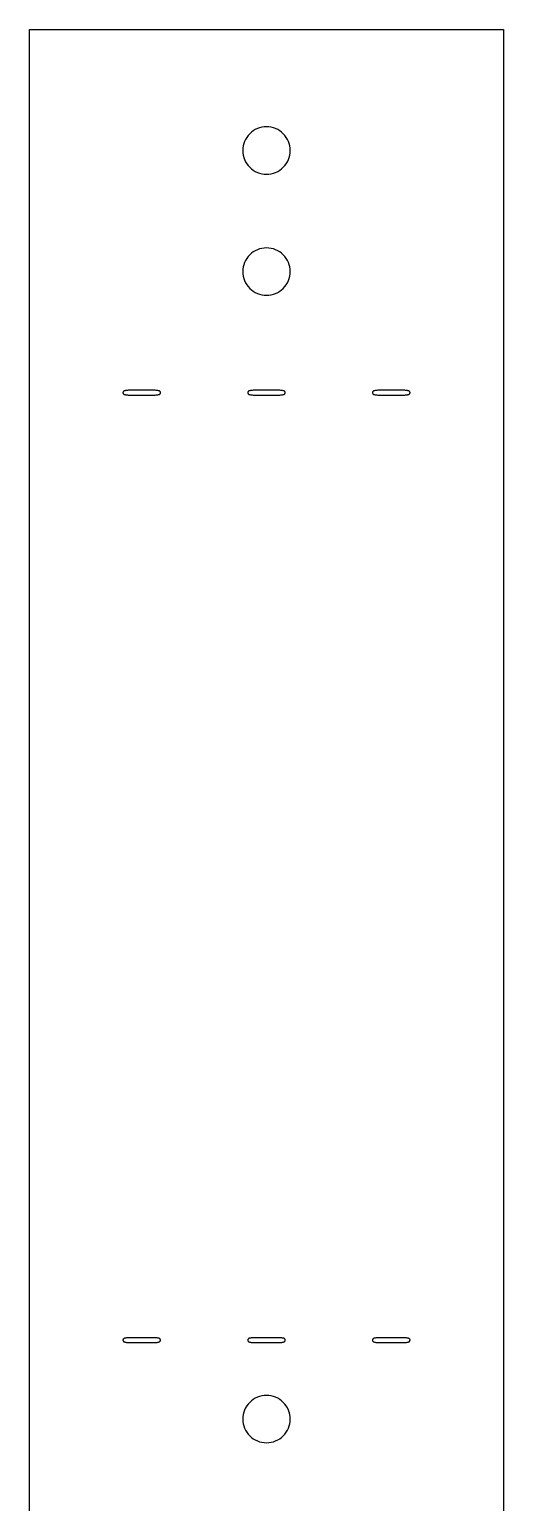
# Model space of a CAD drawing. Header units: millimetres. Extents: x 105 to 221, y 329 to 679.
# Drawn here: x 190.9 to 220.9, y 576.4 to 669.7 of the extents above; entities that cross this region are included whole.
import ezdxf

# ---------------------------------------------------------------- set-up
doc = ezdxf.new("R2010")
doc.units = ezdxf.units.MM

msp = doc.modelspace()

# ---------------------------------------------------------------- linework, layer by layer
for p, q in [((190.868, 669.665), (220.868, 669.665)), ((190.868, 329.077), (190.868, 669.665)), ((190.868, 669.665), (190.868, 669.665)), ((220.868, 669.665), (220.868, 329.077)), ((205.161, 663.321), (205.035, 663.245)), ((205.294, 663.384), (205.161, 663.321)), ((205.433, 663.433), (205.294, 663.384)), ((205.576, 663.469), (205.433, 663.433)), ((205.721, 663.491), (205.576, 663.469)), ((205.868, 663.498), (205.721, 663.491)), ((206.015, 663.491), (205.868, 663.498)), ((206.161, 663.469), (206.015, 663.491)), ((206.304, 663.433), (206.161, 663.469)), ((206.442, 663.384), (206.304, 663.433)), ((206.575, 663.321), (206.442, 663.384)), ((206.702, 663.245), (206.575, 663.321)), ((204.433, 662.433), (204.397, 662.291)), ((204.482, 662.572), (204.433, 662.433)), ((204.545, 662.705), (204.482, 662.572)), ((204.621, 662.831), (204.545, 662.705)), ((204.709, 662.95), (204.621, 662.831)), ((204.808, 663.059), (204.709, 662.95)), ((204.917, 663.157), (204.808, 663.059)), ((205.035, 663.245), (204.917, 663.157)), ((206.82, 663.157), (206.702, 663.245)), ((206.929, 663.059), (206.82, 663.157)), ((207.028, 662.95), (206.929, 663.059)), ((207.116, 662.831), (207.028, 662.95)), ((207.191, 662.705), (207.116, 662.831)), ((207.254, 662.572), (207.191, 662.705)), ((207.304, 662.433), (207.254, 662.572)), ((207.339, 662.291), (207.304, 662.433)), ((204.376, 662.145), (204.368, 661.998)), ((204.368, 661.998), (204.376, 661.851)), ((204.397, 662.291), (204.376, 662.145)), ((204.376, 661.851), (204.397, 661.705)), ((204.397, 661.705), (204.433, 661.562)), ((204.433, 661.562), (204.482, 661.424)), ((204.482, 661.424), (204.545, 661.291)), ((207.191, 661.291), (207.254, 661.424)), ((207.254, 661.424), (207.304, 661.562)), ((207.304, 661.562), (207.339, 661.705)), ((207.361, 662.145), (207.339, 662.291)), ((207.339, 661.705), (207.361, 661.851)), ((207.368, 661.998), (207.361, 662.145)), ((207.361, 661.851), (207.368, 661.998)), ((207.368, 661.998), (207.368, 661.998)), ((204.545, 661.291), (204.621, 661.165)), ((204.621, 661.165), (204.709, 661.046)), ((204.709, 661.046), (204.808, 660.937)), ((204.808, 660.937), (204.917, 660.838)), ((204.917, 660.838), (205.035, 660.751)), ((205.035, 660.751), (205.161, 660.675)), ((205.161, 660.675), (205.294, 660.612)), ((205.294, 660.612), (205.433, 660.563)), ((205.433, 660.563), (205.576, 660.527)), ((205.576, 660.527), (205.721, 660.505)), ((205.721, 660.505), (205.868, 660.498)), ((205.868, 660.498), (206.015, 660.505)), ((206.015, 660.505), (206.161, 660.527)), ((206.161, 660.527), (206.304, 660.563)), ((206.304, 660.563), (206.442, 660.612)), ((206.442, 660.612), (206.575, 660.675)), ((206.575, 660.675), (206.702, 660.751)), ((206.702, 660.751), (206.82, 660.838)), ((206.82, 660.838), (206.929, 660.937)), ((206.929, 660.937), (207.028, 661.046)), ((207.028, 661.046), (207.116, 661.165)), ((207.116, 661.165), (207.191, 661.291)), ((205.576, 655.802), (205.433, 655.767)), ((205.721, 655.824), (205.576, 655.802)), ((205.868, 655.831), (205.721, 655.824)), ((206.015, 655.824), (205.868, 655.831)), ((206.161, 655.802), (206.015, 655.824)), ((206.304, 655.767), (206.161, 655.802)), ((204.482, 654.905), (204.433, 654.767)), ((204.545, 655.038), (204.482, 654.905)), ((204.621, 655.165), (204.545, 655.038)), ((204.709, 655.283), (204.621, 655.165)), ((204.808, 655.392), (204.709, 655.283)), ((204.917, 655.491), (204.808, 655.392)), ((205.035, 655.578), (204.917, 655.491)), ((205.161, 655.654), (205.035, 655.578)), ((205.294, 655.717), (205.161, 655.654)), ((205.433, 655.767), (205.294, 655.717)), ((206.442, 655.717), (206.304, 655.767)), ((206.575, 655.654), (206.442, 655.717)), ((206.702, 655.578), (206.575, 655.654)), ((206.82, 655.491), (206.702, 655.578)), ((206.929, 655.392), (206.82, 655.491)), ((207.028, 655.283), (206.929, 655.392)), ((207.116, 655.165), (207.028, 655.283)), ((207.191, 655.038), (207.116, 655.165)), ((207.254, 654.905), (207.191, 655.038)), ((207.304, 654.767), (207.254, 654.905)), ((204.376, 654.478), (204.368, 654.331)), ((204.368, 654.331), (204.376, 654.184)), ((204.397, 654.624), (204.376, 654.478)), ((204.376, 654.184), (204.397, 654.039)), ((204.433, 654.767), (204.397, 654.624)), ((204.397, 654.039), (204.433, 653.896)), ((207.339, 654.624), (207.304, 654.767)), ((207.304, 653.896), (207.339, 654.039)), ((207.361, 654.478), (207.339, 654.624)), ((207.339, 654.039), (207.361, 654.184)), ((207.368, 654.331), (207.361, 654.478)), ((207.361, 654.184), (207.368, 654.331)), ((207.368, 654.331), (207.368, 654.331)), ((204.433, 653.896), (204.482, 653.757)), ((204.482, 653.757), (204.545, 653.624)), ((204.545, 653.624), (204.621, 653.498)), ((204.621, 653.498), (204.709, 653.38)), ((204.709, 653.38), (204.808, 653.271)), ((204.808, 653.271), (204.917, 653.172)), ((204.917, 653.172), (205.035, 653.084)), ((205.035, 653.084), (205.161, 653.008)), ((205.161, 653.008), (205.294, 652.945)), ((206.442, 652.945), (206.575, 653.008)), ((206.575, 653.008), (206.702, 653.084)), ((206.702, 653.084), (206.82, 653.172)), ((206.82, 653.172), (206.929, 653.271)), ((206.929, 653.271), (207.028, 653.38)), ((207.028, 653.38), (207.116, 653.498)), ((207.116, 653.498), (207.191, 653.624)), ((207.191, 653.624), (207.254, 653.757)), ((207.254, 653.757), (207.304, 653.896)), ((205.294, 652.945), (205.433, 652.896)), ((205.433, 652.896), (205.576, 652.86)), ((205.576, 652.86), (205.721, 652.838)), ((205.721, 652.838), (205.868, 652.831)), ((205.868, 652.831), (206.015, 652.838)), ((206.015, 652.838), (206.161, 652.86)), ((206.161, 652.86), (206.304, 652.896)), ((206.304, 652.896), (206.442, 652.945)), ((196.789, 646.696), (196.785, 646.675)), ((196.785, 646.675), (196.785, 646.654)), ((196.785, 646.654), (196.789, 646.633)), ((196.798, 646.715), (196.789, 646.696)), ((196.789, 646.633), (196.798, 646.614)), ((196.804, 646.725), (196.798, 646.715)), ((196.798, 646.614), (196.804, 646.604)), ((196.814, 646.74), (196.804, 646.725)), ((196.804, 646.604), (196.814, 646.59)), ((196.827, 646.752), (196.814, 646.74)), ((196.814, 646.59), (196.827, 646.577)), ((196.842, 646.762), (196.827, 646.752)), ((196.827, 646.577), (196.842, 646.567)), ((196.859, 646.771), (196.842, 646.762)), ((196.842, 646.567), (196.859, 646.558)), ((196.877, 646.779), (196.859, 646.771)), ((196.859, 646.558), (196.877, 646.55)), ((196.905, 646.788), (196.877, 646.779)), ((196.877, 646.55), (196.905, 646.541)), ((196.915, 646.79), (196.905, 646.788)), ((196.905, 646.541), (196.915, 646.539)), ((196.952, 646.798), (196.915, 646.79)), ((196.915, 646.539), (196.952, 646.531)), ((196.958, 646.799), (196.952, 646.798)), ((196.952, 646.531), (196.958, 646.53)), ((197.004, 646.805), (196.958, 646.799)), ((196.958, 646.53), (197.004, 646.524)), ((197.009, 646.806), (197.004, 646.805)), ((197.004, 646.524), (197.009, 646.523)), ((197.06, 646.81), (197.009, 646.806)), ((197.009, 646.523), (197.06, 646.519)), ((197.064, 646.811), (197.06, 646.81)), ((197.06, 646.519), (197.064, 646.519)), ((197.121, 646.814), (197.064, 646.811)), ((197.064, 646.519), (197.121, 646.516)), ((197.124, 646.814), (197.121, 646.814)), ((197.121, 646.516), (197.124, 646.516)), ((197.182, 646.815), (197.124, 646.814)), ((197.124, 646.516), (197.182, 646.515)), ((197.184, 646.815), (197.182, 646.815)), ((197.182, 646.515), (197.184, 646.515)), ((198.763, 646.815), (197.184, 646.815)), ((197.184, 646.515), (198.763, 646.515)), ((197.184, 646.515), (197.184, 646.515)), ((198.765, 646.815), (198.763, 646.815)), ((198.763, 646.515), (198.765, 646.515)), ((198.823, 646.814), (198.765, 646.815)), ((198.765, 646.515), (198.823, 646.516)), ((198.827, 646.814), (198.823, 646.814)), ((198.823, 646.516), (198.827, 646.516)), ((198.883, 646.811), (198.827, 646.814)), ((198.827, 646.516), (198.883, 646.519)), ((198.887, 646.81), (198.883, 646.811)), ((198.883, 646.519), (198.887, 646.519)), ((198.939, 646.806), (198.887, 646.81)), ((198.887, 646.519), (198.939, 646.523)), ((198.943, 646.805), (198.939, 646.806)), ((198.939, 646.523), (198.943, 646.524)), ((198.989, 646.799), (198.943, 646.805)), ((198.943, 646.524), (198.989, 646.53)), ((198.995, 646.798), (198.989, 646.799)), ((198.989, 646.53), (198.995, 646.531)), ((199.032, 646.79), (198.995, 646.798)), ((198.995, 646.531), (199.032, 646.539)), ((199.042, 646.788), (199.032, 646.79)), ((199.032, 646.539), (199.042, 646.541)), ((199.07, 646.779), (199.042, 646.788)), ((199.042, 646.541), (199.07, 646.55)), ((199.088, 646.771), (199.07, 646.779)), ((199.07, 646.55), (199.088, 646.558)), ((199.105, 646.762), (199.088, 646.771)), ((199.088, 646.558), (199.105, 646.567)), ((199.12, 646.752), (199.105, 646.762)), ((199.105, 646.567), (199.12, 646.577)), ((199.133, 646.74), (199.12, 646.752)), ((199.12, 646.577), (199.133, 646.59)), ((199.143, 646.725), (199.133, 646.74)), ((199.133, 646.59), (199.143, 646.604)), ((199.149, 646.715), (199.143, 646.725)), ((199.143, 646.604), (199.149, 646.614)), ((199.158, 646.696), (199.149, 646.715)), ((199.149, 646.614), (199.158, 646.633)), ((199.162, 646.675), (199.158, 646.696)), ((199.158, 646.633), (199.162, 646.654)), ((199.162, 646.654), (199.162, 646.675)), ((204.684, 646.696), (204.679, 646.675)), ((204.679, 646.675), (204.679, 646.654)), ((204.679, 646.654), (204.684, 646.633)), ((204.693, 646.715), (204.684, 646.696)), ((204.684, 646.633), (204.693, 646.614)), ((204.699, 646.725), (204.693, 646.715)), ((204.693, 646.614), (204.699, 646.604)), ((204.709, 646.74), (204.699, 646.725)), ((204.699, 646.604), (204.709, 646.59)), ((204.722, 646.752), (204.709, 646.74)), ((204.709, 646.59), (204.722, 646.577)), ((204.736, 646.762), (204.722, 646.752)), ((204.722, 646.577), (204.736, 646.567)), ((204.754, 646.771), (204.736, 646.762)), ((204.736, 646.567), (204.754, 646.558)), ((204.772, 646.779), (204.754, 646.771)), ((204.754, 646.558), (204.772, 646.55)), ((204.8, 646.788), (204.772, 646.779)), ((204.772, 646.55), (204.8, 646.541)), ((204.809, 646.79), (204.8, 646.788)), ((204.8, 646.541), (204.809, 646.539)), ((204.847, 646.798), (204.809, 646.79)), ((204.809, 646.539), (204.847, 646.531)), ((204.853, 646.799), (204.847, 646.798)), ((204.847, 646.531), (204.853, 646.53)), ((204.899, 646.805), (204.853, 646.799)), ((204.853, 646.53), (204.899, 646.524)), ((204.903, 646.806), (204.899, 646.805)), ((204.899, 646.524), (204.903, 646.523)), ((204.955, 646.81), (204.903, 646.806)), ((204.903, 646.523), (204.955, 646.519)), ((204.959, 646.811), (204.955, 646.81)), ((204.955, 646.519), (204.959, 646.519)), ((205.015, 646.814), (204.959, 646.811)), ((204.959, 646.519), (205.015, 646.516)), ((205.019, 646.814), (205.015, 646.814)), ((205.015, 646.516), (205.019, 646.516)), ((205.077, 646.815), (205.019, 646.814)), ((205.019, 646.516), (205.077, 646.515)), ((205.079, 646.815), (205.077, 646.815)), ((205.077, 646.515), (205.079, 646.515)), ((206.658, 646.815), (205.079, 646.815)), ((205.079, 646.515), (206.658, 646.515)), ((205.079, 646.515), (205.079, 646.515)), ((206.659, 646.815), (206.658, 646.815)), ((206.658, 646.515), (206.659, 646.515)), ((206.718, 646.814), (206.659, 646.815)), ((206.659, 646.515), (206.718, 646.516)), ((206.721, 646.814), (206.718, 646.814)), ((206.718, 646.516), (206.721, 646.516)), ((206.778, 646.811), (206.721, 646.814)), ((206.721, 646.516), (206.778, 646.519)), ((206.781, 646.81), (206.778, 646.811)), ((206.778, 646.519), (206.781, 646.519)), ((206.833, 646.806), (206.781, 646.81)), ((206.781, 646.519), (206.833, 646.523)), ((206.838, 646.805), (206.833, 646.806)), ((206.833, 646.523), (206.838, 646.524)), ((206.883, 646.799), (206.838, 646.805)), ((206.838, 646.524), (206.883, 646.53)), ((206.89, 646.798), (206.883, 646.799)), ((206.883, 646.53), (206.89, 646.531)), ((206.927, 646.79), (206.89, 646.798)), ((206.89, 646.531), (206.927, 646.539)), ((206.937, 646.788), (206.927, 646.79)), ((206.927, 646.539), (206.937, 646.541)), ((206.965, 646.779), (206.937, 646.788)), ((206.937, 646.541), (206.965, 646.55)), ((206.983, 646.771), (206.965, 646.779)), ((206.965, 646.55), (206.983, 646.558)), ((207, 646.762), (206.983, 646.771)), ((206.983, 646.558), (207, 646.567)), ((207.015, 646.752), (207, 646.762)), ((207, 646.567), (207.015, 646.577)), ((207.028, 646.74), (207.015, 646.752)), ((207.015, 646.577), (207.028, 646.59)), ((207.038, 646.725), (207.028, 646.74)), ((207.028, 646.59), (207.038, 646.604)), ((207.044, 646.715), (207.038, 646.725)), ((207.038, 646.604), (207.044, 646.614)), ((207.053, 646.696), (207.044, 646.715)), ((207.044, 646.614), (207.053, 646.633)), ((207.057, 646.675), (207.053, 646.696)), ((207.053, 646.633), (207.057, 646.654)), ((207.057, 646.654), (207.057, 646.675)), ((212.579, 646.696), (212.574, 646.675)), ((212.574, 646.675), (212.574, 646.654)), ((212.574, 646.654), (212.579, 646.633)), ((212.587, 646.715), (212.579, 646.696)), ((212.579, 646.633), (212.587, 646.614)), ((212.593, 646.725), (212.587, 646.715)), ((212.587, 646.614), (212.593, 646.604)), ((212.604, 646.74), (212.593, 646.725)), ((212.593, 646.604), (212.604, 646.59)), ((212.616, 646.752), (212.604, 646.74)), ((212.604, 646.59), (212.616, 646.577)), ((212.631, 646.762), (212.616, 646.752)), ((212.616, 646.577), (212.631, 646.567)), ((212.648, 646.771), (212.631, 646.762)), ((212.631, 646.567), (212.648, 646.558)), ((212.667, 646.779), (212.648, 646.771)), ((212.648, 646.558), (212.667, 646.55)), ((212.694, 646.788), (212.667, 646.779)), ((212.667, 646.55), (212.694, 646.541)), ((212.704, 646.79), (212.694, 646.788)), ((212.694, 646.541), (212.704, 646.539)), ((212.742, 646.798), (212.704, 646.79)), ((212.704, 646.539), (212.742, 646.531)), ((212.748, 646.799), (212.742, 646.798)), ((212.742, 646.531), (212.748, 646.53)), ((212.793, 646.805), (212.748, 646.799)), ((212.748, 646.53), (212.793, 646.524)), ((212.798, 646.806), (212.793, 646.805)), ((212.793, 646.524), (212.798, 646.523)), ((212.85, 646.81), (212.798, 646.806)), ((212.798, 646.523), (212.85, 646.519)), ((212.854, 646.811), (212.85, 646.81)), ((212.85, 646.519), (212.854, 646.519)), ((212.91, 646.814), (212.854, 646.811)), ((212.854, 646.519), (212.91, 646.516)), ((212.913, 646.814), (212.91, 646.814)), ((212.91, 646.516), (212.913, 646.516)), ((212.972, 646.815), (212.913, 646.814)), ((212.913, 646.516), (212.972, 646.515)), ((212.974, 646.815), (212.972, 646.815)), ((212.972, 646.515), (212.974, 646.515)), ((214.553, 646.815), (212.974, 646.815)), ((212.974, 646.515), (214.553, 646.515)), ((212.974, 646.515), (212.974, 646.515)), ((214.554, 646.815), (214.553, 646.815)), ((214.553, 646.515), (214.554, 646.515)), ((214.613, 646.814), (214.554, 646.815)), ((214.554, 646.515), (214.613, 646.516)), ((214.616, 646.814), (214.613, 646.814)), ((214.613, 646.516), (214.616, 646.516)), ((214.672, 646.811), (214.616, 646.814)), ((214.616, 646.516), (214.672, 646.519)), ((214.676, 646.81), (214.672, 646.811)), ((214.672, 646.519), (214.676, 646.519)), ((214.728, 646.806), (214.676, 646.81)), ((214.676, 646.519), (214.728, 646.523)), ((214.733, 646.805), (214.728, 646.806)), ((214.728, 646.523), (214.733, 646.524)), ((214.778, 646.799), (214.733, 646.805)), ((214.733, 646.524), (214.778, 646.53)), ((214.785, 646.798), (214.778, 646.799)), ((214.778, 646.53), (214.785, 646.531)), ((214.822, 646.79), (214.785, 646.798)), ((214.785, 646.531), (214.822, 646.539)), ((214.832, 646.788), (214.822, 646.79)), ((214.822, 646.539), (214.832, 646.541)), ((214.859, 646.779), (214.832, 646.788)), ((214.832, 646.541), (214.859, 646.55)), ((214.878, 646.771), (214.859, 646.779)), ((214.859, 646.55), (214.878, 646.558)), ((214.895, 646.762), (214.878, 646.771)), ((214.878, 646.558), (214.895, 646.567)), ((214.91, 646.752), (214.895, 646.762)), ((214.895, 646.567), (214.91, 646.577)), ((214.922, 646.74), (214.91, 646.752)), ((214.91, 646.577), (214.922, 646.59)), ((214.933, 646.725), (214.922, 646.74)), ((214.922, 646.59), (214.933, 646.604)), ((214.939, 646.715), (214.933, 646.725)), ((214.933, 646.604), (214.939, 646.614)), ((214.947, 646.696), (214.939, 646.715)), ((214.939, 646.614), (214.947, 646.633)), ((214.952, 646.675), (214.947, 646.696)), ((214.947, 646.633), (214.952, 646.654)), ((214.952, 646.654), (214.952, 646.675)), ((196.842, 586.762), (196.827, 586.752)), ((196.859, 586.771), (196.842, 586.762)), ((196.877, 586.779), (196.859, 586.771)), ((196.905, 586.788), (196.877, 586.779)), ((196.915, 586.79), (196.905, 586.788)), ((196.952, 586.798), (196.915, 586.79)), ((196.958, 586.799), (196.952, 586.798)), ((197.004, 586.805), (196.958, 586.799)), ((197.009, 586.806), (197.004, 586.805)), ((197.06, 586.81), (197.009, 586.806)), ((197.064, 586.811), (197.06, 586.81)), ((197.121, 586.813), (197.064, 586.811)), ((197.124, 586.814), (197.121, 586.813)), ((197.182, 586.815), (197.124, 586.814)), ((197.184, 586.815), (197.182, 586.815)), ((198.763, 586.815), (197.184, 586.815)), ((198.765, 586.815), (198.763, 586.815)), ((198.823, 586.814), (198.765, 586.815)), ((198.827, 586.813), (198.823, 586.814)), ((198.883, 586.811), (198.827, 586.813)), ((198.887, 586.81), (198.883, 586.811)), ((198.939, 586.806), (198.887, 586.81)), ((198.943, 586.805), (198.939, 586.806)), ((198.989, 586.799), (198.943, 586.805)), ((198.995, 586.798), (198.989, 586.799)), ((199.032, 586.79), (198.995, 586.798)), ((199.042, 586.788), (199.032, 586.79)), ((199.07, 586.779), (199.042, 586.788)), ((199.088, 586.771), (199.07, 586.779)), ((199.105, 586.762), (199.088, 586.771)), ((199.12, 586.752), (199.105, 586.762)), ((204.736, 586.762), (204.722, 586.752)), ((204.754, 586.771), (204.736, 586.762)), ((204.772, 586.779), (204.754, 586.771)), ((204.8, 586.788), (204.772, 586.779)), ((204.809, 586.79), (204.8, 586.788)), ((204.847, 586.798), (204.809, 586.79)), ((204.853, 586.799), (204.847, 586.798)), ((204.899, 586.805), (204.853, 586.799)), ((204.903, 586.806), (204.899, 586.805)), ((204.955, 586.81), (204.903, 586.806)), ((204.959, 586.811), (204.955, 586.81)), ((205.015, 586.813), (204.959, 586.811)), ((205.019, 586.814), (205.015, 586.813)), ((205.077, 586.815), (205.019, 586.814)), ((205.079, 586.815), (205.077, 586.815)), ((206.658, 586.815), (205.079, 586.815)), ((206.659, 586.815), (206.658, 586.815)), ((206.718, 586.814), (206.659, 586.815)), ((206.721, 586.813), (206.718, 586.814)), ((206.778, 586.811), (206.721, 586.813)), ((206.781, 586.81), (206.778, 586.811)), ((206.833, 586.806), (206.781, 586.81)), ((206.838, 586.805), (206.833, 586.806)), ((206.883, 586.799), (206.838, 586.805)), ((206.89, 586.798), (206.883, 586.799)), ((206.927, 586.79), (206.89, 586.798)), ((206.937, 586.788), (206.927, 586.79)), ((206.965, 586.779), (206.937, 586.788)), ((206.983, 586.771), (206.965, 586.779)), ((207, 586.762), (206.983, 586.771)), ((207.015, 586.752), (207, 586.762)), ((212.631, 586.762), (212.616, 586.752)), ((212.648, 586.771), (212.631, 586.762)), ((212.667, 586.779), (212.648, 586.771)), ((212.694, 586.788), (212.667, 586.779)), ((212.704, 586.79), (212.694, 586.788)), ((212.742, 586.798), (212.704, 586.79)), ((212.748, 586.799), (212.742, 586.798)), ((212.793, 586.805), (212.748, 586.799)), ((212.798, 586.806), (212.793, 586.805)), ((212.85, 586.81), (212.798, 586.806)), ((212.854, 586.811), (212.85, 586.81)), ((212.91, 586.813), (212.854, 586.811)), ((212.913, 586.814), (212.91, 586.813)), ((212.972, 586.815), (212.913, 586.814)), ((212.974, 586.815), (212.972, 586.815)), ((214.553, 586.815), (212.974, 586.815)), ((214.554, 586.815), (214.553, 586.815)), ((214.613, 586.814), (214.554, 586.815)), ((214.616, 586.813), (214.613, 586.814)), ((214.672, 586.811), (214.616, 586.813)), ((214.676, 586.81), (214.672, 586.811)), ((214.728, 586.806), (214.676, 586.81)), ((214.733, 586.805), (214.728, 586.806)), ((214.778, 586.799), (214.733, 586.805)), ((214.785, 586.798), (214.778, 586.799)), ((214.822, 586.79), (214.785, 586.798)), ((214.832, 586.788), (214.822, 586.79)), ((214.859, 586.779), (214.832, 586.788)), ((214.878, 586.771), (214.859, 586.779)), ((214.895, 586.762), (214.878, 586.771)), ((214.91, 586.752), (214.895, 586.762)), ((196.789, 586.696), (196.785, 586.675)), ((196.785, 586.675), (196.785, 586.654)), ((196.785, 586.654), (196.789, 586.633)), ((196.798, 586.715), (196.789, 586.696)), ((196.789, 586.633), (196.798, 586.614)), ((196.804, 586.725), (196.798, 586.715)), ((196.798, 586.614), (196.804, 586.604)), ((196.814, 586.74), (196.804, 586.725)), ((196.804, 586.604), (196.814, 586.59)), ((196.827, 586.752), (196.814, 586.74)), ((196.814, 586.59), (196.827, 586.577)), ((196.827, 586.577), (196.842, 586.567)), ((196.842, 586.567), (196.859, 586.558)), ((196.859, 586.558), (196.877, 586.55)), ((196.877, 586.55), (196.905, 586.541)), ((196.905, 586.541), (196.915, 586.539)), ((196.915, 586.539), (196.952, 586.531)), ((196.952, 586.531), (196.958, 586.53)), ((196.958, 586.53), (197.004, 586.524)), ((197.004, 586.524), (197.009, 586.523)), ((197.009, 586.523), (197.06, 586.519)), ((197.06, 586.519), (197.064, 586.519)), ((197.064, 586.519), (197.121, 586.516)), ((197.121, 586.516), (197.124, 586.516)), ((197.124, 586.516), (197.182, 586.515)), ((197.182, 586.515), (197.184, 586.515)), ((197.184, 586.515), (198.763, 586.515)), ((197.184, 586.515), (197.184, 586.515)), ((198.763, 586.515), (198.765, 586.515)), ((198.765, 586.515), (198.823, 586.516)), ((198.823, 586.516), (198.827, 586.516)), ((198.827, 586.516), (198.883, 586.519)), ((198.883, 586.519), (198.887, 586.519)), ((198.887, 586.519), (198.939, 586.523)), ((198.939, 586.523), (198.943, 586.524)), ((198.943, 586.524), (198.989, 586.53)), ((198.989, 586.53), (198.995, 586.531)), ((198.995, 586.531), (199.032, 586.539)), ((199.032, 586.539), (199.042, 586.541)), ((199.042, 586.541), (199.07, 586.55)), ((199.07, 586.55), (199.088, 586.558)), ((199.088, 586.558), (199.105, 586.567)), ((199.105, 586.567), (199.12, 586.577)), ((199.133, 586.74), (199.12, 586.752)), ((199.12, 586.577), (199.133, 586.59)), ((199.143, 586.725), (199.133, 586.74)), ((199.133, 586.59), (199.143, 586.604)), ((199.149, 586.715), (199.143, 586.725)), ((199.143, 586.604), (199.149, 586.614)), ((199.158, 586.696), (199.149, 586.715)), ((199.149, 586.614), (199.158, 586.633)), ((199.162, 586.675), (199.158, 586.696)), ((199.158, 586.633), (199.162, 586.654)), ((199.162, 586.654), (199.162, 586.675)), ((204.684, 586.696), (204.679, 586.675)), ((204.679, 586.675), (204.679, 586.654)), ((204.679, 586.654), (204.684, 586.633)), ((204.693, 586.715), (204.684, 586.696)), ((204.684, 586.633), (204.693, 586.614)), ((204.699, 586.725), (204.693, 586.715)), ((204.693, 586.614), (204.699, 586.604)), ((204.709, 586.74), (204.699, 586.725)), ((204.699, 586.604), (204.709, 586.59)), ((204.722, 586.752), (204.709, 586.74)), ((204.709, 586.59), (204.722, 586.577)), ((204.722, 586.577), (204.736, 586.567)), ((204.736, 586.567), (204.754, 586.558)), ((204.754, 586.558), (204.772, 586.55)), ((204.772, 586.55), (204.8, 586.541)), ((204.8, 586.541), (204.809, 586.539)), ((204.809, 586.539), (204.847, 586.531)), ((204.847, 586.531), (204.853, 586.53)), ((204.853, 586.53), (204.899, 586.524)), ((204.899, 586.524), (204.903, 586.523)), ((204.903, 586.523), (204.955, 586.519)), ((204.955, 586.519), (204.959, 586.519)), ((204.959, 586.519), (205.015, 586.516)), ((205.015, 586.516), (205.019, 586.516)), ((205.019, 586.516), (205.077, 586.515)), ((205.077, 586.515), (205.079, 586.515)), ((205.079, 586.515), (206.658, 586.515)), ((205.079, 586.515), (205.079, 586.515)), ((206.658, 586.515), (206.659, 586.515)), ((206.659, 586.515), (206.718, 586.516)), ((206.718, 586.516), (206.721, 586.516)), ((206.721, 586.516), (206.778, 586.519)), ((206.778, 586.519), (206.781, 586.519)), ((206.781, 586.519), (206.833, 586.523)), ((206.833, 586.523), (206.838, 586.524)), ((206.838, 586.524), (206.883, 586.53)), ((206.883, 586.53), (206.89, 586.531)), ((206.89, 586.531), (206.927, 586.539)), ((206.927, 586.539), (206.937, 586.541)), ((206.937, 586.541), (206.965, 586.55)), ((206.965, 586.55), (206.983, 586.558)), ((206.983, 586.558), (207, 586.567)), ((207, 586.567), (207.015, 586.577)), ((207.028, 586.74), (207.015, 586.752)), ((207.015, 586.577), (207.028, 586.59)), ((207.038, 586.725), (207.028, 586.74)), ((207.028, 586.59), (207.038, 586.604)), ((207.044, 586.715), (207.038, 586.725)), ((207.038, 586.604), (207.044, 586.614)), ((207.053, 586.696), (207.044, 586.715)), ((207.044, 586.614), (207.053, 586.633)), ((207.057, 586.675), (207.053, 586.696)), ((207.053, 586.633), (207.057, 586.654)), ((207.057, 586.654), (207.057, 586.675)), ((212.579, 586.696), (212.574, 586.675)), ((212.574, 586.675), (212.574, 586.654)), ((212.574, 586.654), (212.579, 586.633)), ((212.587, 586.715), (212.579, 586.696)), ((212.579, 586.633), (212.587, 586.614)), ((212.593, 586.725), (212.587, 586.715)), ((212.587, 586.614), (212.593, 586.604)), ((212.604, 586.74), (212.593, 586.725)), ((212.593, 586.604), (212.604, 586.59)), ((212.616, 586.752), (212.604, 586.74)), ((212.604, 586.59), (212.616, 586.577)), ((212.616, 586.577), (212.631, 586.567)), ((212.631, 586.567), (212.648, 586.558)), ((212.648, 586.558), (212.667, 586.55)), ((212.667, 586.55), (212.694, 586.541)), ((212.694, 586.541), (212.704, 586.539)), ((212.704, 586.539), (212.742, 586.531)), ((212.742, 586.531), (212.748, 586.53)), ((212.748, 586.53), (212.793, 586.524)), ((212.793, 586.524), (212.798, 586.523)), ((212.798, 586.523), (212.85, 586.519)), ((212.85, 586.519), (212.854, 586.519)), ((212.854, 586.519), (212.91, 586.516)), ((212.91, 586.516), (212.913, 586.516)), ((212.913, 586.516), (212.972, 586.515)), ((212.972, 586.515), (212.974, 586.515)), ((212.974, 586.515), (214.553, 586.515)), ((212.974, 586.515), (212.974, 586.515)), ((214.553, 586.515), (214.554, 586.515)), ((214.554, 586.515), (214.613, 586.516)), ((214.613, 586.516), (214.616, 586.516)), ((214.616, 586.516), (214.672, 586.519)), ((214.672, 586.519), (214.676, 586.519)), ((214.676, 586.519), (214.728, 586.523)), ((214.728, 586.523), (214.733, 586.524)), ((214.733, 586.524), (214.778, 586.53)), ((214.778, 586.53), (214.785, 586.531)), ((214.785, 586.531), (214.822, 586.539)), ((214.822, 586.539), (214.832, 586.541)), ((214.832, 586.541), (214.859, 586.55)), ((214.859, 586.55), (214.878, 586.558)), ((214.878, 586.558), (214.895, 586.567)), ((214.895, 586.567), (214.91, 586.577)), ((214.922, 586.74), (214.91, 586.752)), ((214.91, 586.577), (214.922, 586.59)), ((214.933, 586.725), (214.922, 586.74)), ((214.922, 586.59), (214.933, 586.604)), ((214.939, 586.715), (214.933, 586.725)), ((214.933, 586.604), (214.939, 586.614)), ((214.947, 586.696), (214.939, 586.715)), ((214.939, 586.614), (214.947, 586.633)), ((214.952, 586.675), (214.947, 586.696)), ((214.947, 586.633), (214.952, 586.654)), ((214.952, 586.654), (214.952, 586.675)), ((205.294, 583.05), (205.161, 582.987)), ((205.433, 583.1), (205.294, 583.05)), ((205.576, 583.136), (205.433, 583.1)), ((205.721, 583.157), (205.576, 583.136)), ((205.868, 583.165), (205.721, 583.157)), ((206.015, 583.157), (205.868, 583.165)), ((206.161, 583.136), (206.015, 583.157)), ((206.304, 583.1), (206.161, 583.136)), ((206.442, 583.05), (206.304, 583.1)), ((206.575, 582.987), (206.442, 583.05)), ((204.433, 582.1), (204.397, 581.957)), ((204.482, 582.239), (204.433, 582.1)), ((204.545, 582.372), (204.482, 582.239)), ((204.621, 582.498), (204.545, 582.372)), ((204.709, 582.616), (204.621, 582.498)), ((204.808, 582.725), (204.709, 582.616)), ((204.917, 582.824), (204.808, 582.725)), ((205.035, 582.912), (204.917, 582.824)), ((205.161, 582.987), (205.035, 582.912)), ((206.702, 582.912), (206.575, 582.987)), ((206.82, 582.824), (206.702, 582.912)), ((206.929, 582.725), (206.82, 582.824)), ((207.028, 582.616), (206.929, 582.725)), ((207.116, 582.498), (207.028, 582.616)), ((207.191, 582.372), (207.116, 582.498)), ((207.254, 582.239), (207.191, 582.372)), ((207.304, 582.1), (207.254, 582.239)), ((207.339, 581.957), (207.304, 582.1)), ((204.376, 581.812), (204.368, 581.665)), ((204.368, 581.665), (204.376, 581.518)), ((204.397, 581.957), (204.376, 581.812)), ((204.376, 581.518), (204.397, 581.372)), ((204.397, 581.372), (204.433, 581.229)), ((204.433, 581.229), (204.482, 581.091)), ((207.254, 581.091), (207.304, 581.229)), ((207.304, 581.229), (207.339, 581.372)), ((207.361, 581.812), (207.339, 581.957)), ((207.339, 581.372), (207.361, 581.518)), ((207.368, 581.665), (207.361, 581.812)), ((207.361, 581.518), (207.368, 581.665)), ((207.368, 581.665), (207.368, 581.665)), ((204.482, 581.091), (204.545, 580.957)), ((204.545, 580.957), (204.621, 580.831)), ((204.621, 580.831), (204.709, 580.713)), ((204.709, 580.713), (204.808, 580.604)), ((204.808, 580.604), (204.917, 580.505)), ((204.917, 580.505), (205.035, 580.417)), ((205.035, 580.417), (205.161, 580.342)), ((205.161, 580.342), (205.294, 580.279)), ((205.294, 580.279), (205.433, 580.229)), ((206.304, 580.229), (206.442, 580.279)), ((206.442, 580.279), (206.575, 580.342)), ((206.575, 580.342), (206.702, 580.417)), ((206.702, 580.417), (206.82, 580.505)), ((206.82, 580.505), (206.929, 580.604)), ((206.929, 580.604), (207.028, 580.713)), ((207.028, 580.713), (207.116, 580.831)), ((207.116, 580.831), (207.191, 580.957)), ((207.191, 580.957), (207.254, 581.091)), ((205.433, 580.229), (205.576, 580.193)), ((205.576, 580.193), (205.721, 580.172)), ((205.721, 580.172), (205.868, 580.165)), ((205.868, 580.165), (206.015, 580.172)), ((206.015, 580.172), (206.161, 580.193)), ((206.161, 580.193), (206.304, 580.229))]:
    msp.add_line(p, q)

doc.saveas('drawing.dxf')
